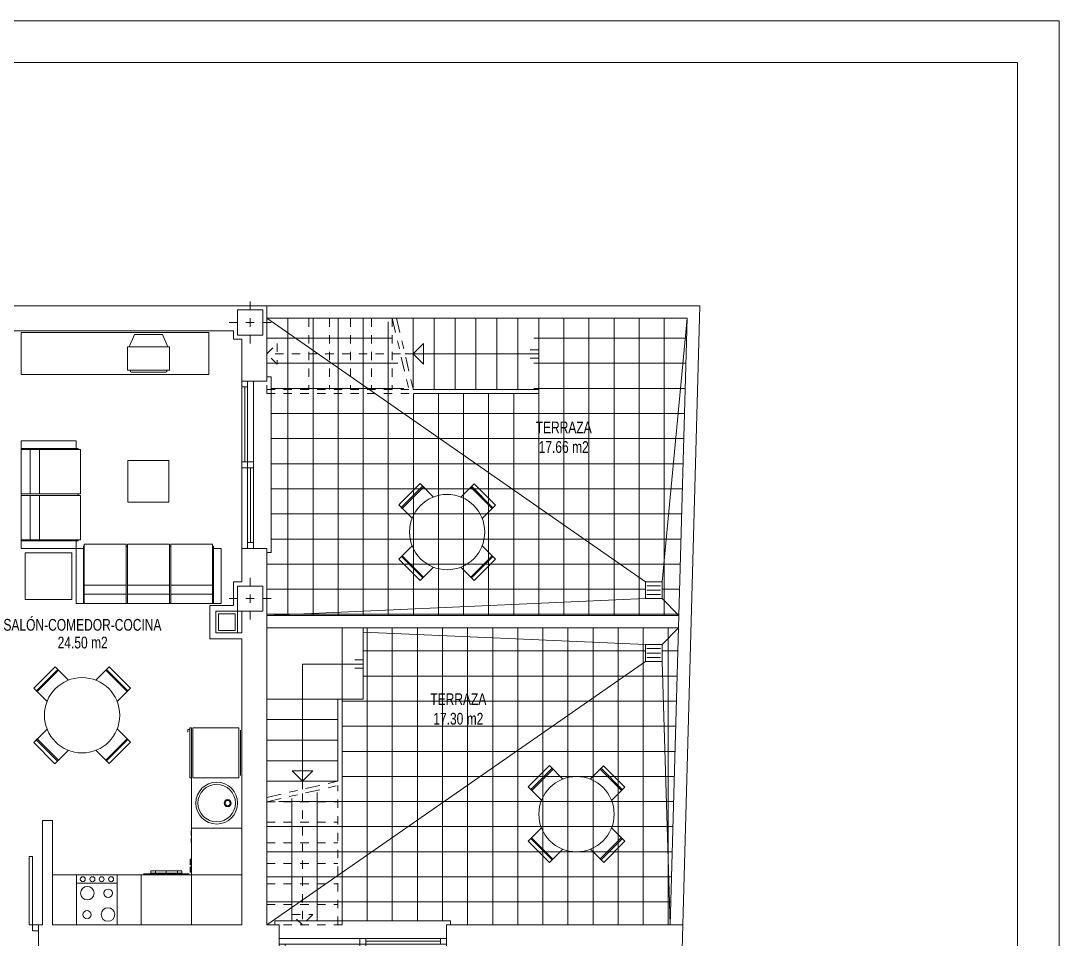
# Model space of a CAD drawing. Header units: millimetres. Extents: x 1426 to 1585, y -58 to 4.
# Drawn here: x 1519.03 to 1531.45, y -39.01 to -28.03 of the extents above; entities that cross this region are included whole.
import ezdxf
from ezdxf.enums import TextEntityAlignment as Align

# ---------------------------------------------------------------- set-up
doc = ezdxf.new("R2010")
doc.units = ezdxf.units.MM
doc.header["$LTSCALE"] = 0.35
for name, pattern in [('DASHDOT', [1, 0.5, -0.25, 0, -0.25]), ('HIDDEN', [0.375, 0.25, -0.125]), ('PUNTOS', [6.35, 0, -6.35])]:
    doc.linetypes.add(name, pattern=pattern)
doc.layers.get('0').update_dxf_attribs({"color": 5, "lineweight": 0})
for name, color, linetype, lineweight in [('BARRIDO_PUERTA', 251, 'PUNTOS', 0), ('CARPINTERIA', 4, 'Continuous', 0), ('COCINA', 7, 'Continuous', 0), ('ESCALERAS', 7, 'Continuous', 0), ('FORMATO', 7, 'Continuous', 0), ('GRAFISMOS', 8, 'DASHDOT', 0), ('MUEBLES', 7, 'Continuous', 0), ('MUROS', 1, 'Continuous', 0), ('OCULTO', 11, 'HIDDEN', 0), ('PENDIENTES', 250, 'Continuous', 0), ('PILARES', 7, 'Continuous', 0), ('SANITAIROS', 7, 'Continuous', 0), ('SANITARIOS', 7, 'Continuous', 0), ('SENTIDO_ESCALERA', 9, 'Continuous', 0), ('SHUNT', 9, 'Continuous', 0), ('SOLERIA', 251, 'Continuous', 0), ('SUMIDEROS', 8, 'Continuous', 0), ('SUPERFICIES', 2, 'Continuous', 0), ('TEXTOS', 3, 'Continuous', 0)]:
    doc.layers.add(name, color=color, linetype=linetype, lineweight=lineweight)
doc.styles.add('SWIS721 Lt', font='swisscl.ttf')

# ---------------------------------------------------------------- blocks, each defined once
blk = doc.blocks.new('C COCINA')
at = {"layer": 'COCINA'}
blk.add_line((0.241602562045955, -0.4992061427551562), (-0.2416025620464097, -0.4992061427551562), dxfattribs=at)
blk.add_lwpolyline([(0.241602562045955, -0.599999999999909), (-0.2416025620464097, -0.599999999999909), (-0.2416025620464097, 0), (0.241602562045955, 0)], close=True, dxfattribs=at)
for centre, radius in [((-0.117076651763, -0.123541167833082), 0.05039692862239899), ((0.1333040751810586, -0.1246753765371977), 0.08079242269822089), ((-0.1134664561068348, -0.380264500404337), 0.08079242269822089), ((0.1361538410769754, -0.3791302917002213), 0.05039692862239899), ((-0.1679590003532212, -0.5474320241692112), 0.02971582313937692), ((-0.05297168472679914, -0.5474320241692112), 0.02971582313937692), ((0.0581396539682828, -0.5474320241692112), 0.02971582313937692), ((0.1705429849735083, -0.5474320241692112), 0.02971582313937692)]:
    blk.add_circle(centre, radius, dxfattribs=at)
blk = doc.blocks.new('C FREGADERO1')
at = {"layer": 'SANITARIOS'}
for centre, radius in [((0, -0.2999968047433867), 0.2499999950000047), ((0, -0.2999968047433867), 0.2242263776581457), ((0, -0.1691363783693305), 0.04227118837031624), ((0, -0.1691363783693305), 0.03146018602145409)]:
    blk.add_circle(centre, radius, dxfattribs=at)
blk = doc.blocks.new('C LAVADORA')
at = {"layer": 'SANITARIOS'}
for p, q in [((-0.3025210084038008, 0), (-0.3025210084038008, -0.6000000000003638)), ((-0.3025210084033461, 0), (0.3025210084033461, 0)), ((0.3025210084033461, 0), (0.3025210084033461, -0.6000000000003638)), ((0.3025210084033461, -0.6000000000003638), (-0.3025210084033461, -0.6000000000003638)), ((0.2722689075631024, -0.6100840336134752), (-0.2722689075631024, -0.6100840336134752)), ((-0.1865546218486998, -0.6176470588234224), (0.1840336134450808, -0.6176470588234224)), ((-0.1865546218486998, -0.6478991596641208), (-0.1865546218486998, -0.6176470588234224)), ((-0.1336134453781597, -0.6176470588234224), (-0.1336134453781597, -0.6478991596641208)), ((0, -0.6176470588234224), (0, -0.6478991596641208)), ((0.1310924369745408, -0.6478991596641208), (0.1310924369745408, -0.6176470588234224)), ((0.1840336134450808, -0.6176470588234224), (0.1840336134450808, -0.6478991596641208)), ((0.1840336134450808, -0.6478991596641208), (-0.1865546218486998, -0.6478991596641208))]:
    blk.add_line(p, q, dxfattribs=at)
blk.add_lwpolyline([(0.1840336134450808, -0.6478991596641208), (-0.1865546218486998, -0.6478991596641208), (-0.1865546218486998, -0.6176470588234224), (0.1840336134450808, -0.6176470588234224), (0.1840336134450808, -0.6478991596641208)], dxfattribs=at)
blk = doc.blocks.new('C FRIGORIFICO')
at = {"layer": 'COCINA'}
for p, q in [((0.6199999999985266, -0.03575461507762157), (0.01999999999861757, -0.03575461507762157)), ((0.01999999999861757, -0.03575461507762157), (0.01999999999861757, -0.5857546150778035)), ((0.591668803025641, -0.01719124852797904), (0.049155221874571, -0.01719124852752429)), ((0.6199999999985266, -0.5857546150778035), (0.6199999999985266, -0.03575461507762157)), ((0.6198687664023055, -0.599999999999909), (0.01961240309901768, -0.599999999999909)), ((0.01961240309901768, -0.599999999999909), (0.01961240309901768, -0.622828914227739)), ((0.01999999999861757, -0.5857546150778035), (0.6199999999985266, -0.5857546150778035)), ((0.6198687664023055, -0.622828914227739), (0.6198687664023055, -0.599999999999909)), ((0.01961240309901768, -0.622828914227739), (0.6198687664023055, -0.622828914227739)), ((0.5970402246211961, -0.6470007057637304), (0.5674974058456428, -0.6470007057637304)), ((0.5970402246211961, -0.622828914227739), (0.5970402246211961, -0.6470007057637304))]:
    blk.add_line(p, q, dxfattribs=at)
blk = doc.blocks.new('C LAVAVAJILLAS')
at = {"layer": 'SANITARIOS'}
for p, q in [((-0.2784107946026779, -0.6000000000003638), (-0.2784107946026779, 0)), ((-0.2784107946026779, 0), (0.2784107946026779, 0)), ((0.2784107946031327, -0.6000000000003638), (0.2784107946031327, 0)), ((0.2784107946026779, -0.6000000000003638), (-0.2784107946026779, -0.6000000000003638)), ((-0.2478260869561382, -0.6053973013495124), (-0.1956521739130039, -0.6053973013495124)), ((-0.1587706146924575, -0.6053973013495124), (-0.1065967016488685, -0.6053973013495124)), ((0.09310344827599693, -0.6053973013495124), (0.1605697151426284, -0.6053973013495124)), ((0.09310344827599693, -0.6152923538234063), (0.09310344827599693, -0.6053973013495124)), ((0.1605697151426284, -0.6152923538234063), (0.09310344827599693, -0.6152923538234063)), ((0.1605697151426284, -0.6152923538234063), (0.1605697151426284, -0.6053973013495124)), ((0.248725637181451, -0.6053973013495124), (0.1821589205401324, -0.6053973013495124)), ((0.1821589205401324, -0.6152923538234063), (0.1821589205401324, -0.6053973013495124)), ((0.1821589205401324, -0.6152923538234063), (0.248725637181451, -0.6152923538234063)), ((0.248725637181451, -0.6152923538234063), (0.248725637181451, -0.6053973013495124))]:
    blk.add_line(p, q, dxfattribs=at)
blk = doc.blocks.new('PILAR 30x30')
at = {"layer": 'GRAFISMOS', "ltscale": 0.5}
for p, q in [((0, 0.2499999999999858), (0, -0.2499999999999858)), ((0.2499999999999716, 0), (-0.25, 0))]:
    blk.add_line(p, q, dxfattribs=at)
at = {"layer": 'PILARES'}
blk.add_lwpolyline([(0.1499999999999773, -0.1500000000000021), (0.1499999999999773, 0.149999999999995), (-0.1500000000000057, 0.149999999999995), (-0.1500000000000057, -0.1500000000000021)], close=True, dxfattribs=at)
blk = doc.blocks.new('PSO_013A')
at = {"color": 0, "linetype": 'ByBlock'}
for p, q in [((-0.9721808199670221, -0.60237086099918), (-0.9721808199670221, 0)), ((-0.9721808199670221, 0), (0.9721808199670221, 0)), ((-0.8730565010684188, 0), (-0.8730565010684188, -0.60237086099918)), ((-0.8616190796570464, -0.6519330204484746), (-0.8616190796570464, 0)), ((-0.3011854304995865, -0.6519330204484746), (-0.3011854304995865, 0)), ((-0.2821230614806183, -0.6519330204484746), (-0.2821230614806183, 0)), ((0.2783105876768417, 0), (0.2783105876768417, -0.6519330204484746)), ((0.2973729566958099, -0.6519330204484746), (0.2973729566958099, 0)), ((0.8578066058532698, 0), (0.8578066058532698, -0.6519330204484746)), ((0.869244027264628, -0.60237086099918), (0.869244027264628, 0)), ((0.9721808199670221, 0), (0.9721808199670221, -0.60237086099918)), ((-0.3011854304995865, -0.1029367927023941), (-0.8616190796570464, -0.1029367927023941)), ((0.2783105876768417, -0.1029367927023941), (-0.2821230614806183, -0.1029367927023941)), ((0.8578066058532698, -0.1029367927023941), (0.2973729566958099, -0.1029367927023941)), ((-0.8616190796570464, -0.2020611116009974), (-0.3011854304995865, -0.2020611116009974)), ((-0.2821230614806183, -0.2020611116009974), (0.2783105876768417, -0.2020611116009974)), ((0.2973729566958099, -0.2020611116009974), (0.8578066058532698, -0.2020611116009974)), ((-0.8730565010684188, -0.60237086099918), (-0.9721808199670221, -0.60237086099918)), ((-0.8730565010684188, -0.6290581776257227), (-0.8730565010684188, -0.6061833348029708)), ((-0.8730565010684188, -0.6290581776257227), (-0.8616190796570464, -0.6290581776257227)), ((-0.3011854304995865, -0.6519330204484746), (-0.8616190796570464, -0.6519330204484746)), ((-0.2821230614806183, -0.6290581776257227), (-0.3011854304995865, -0.6290581776257298)), ((0.2783105876768417, -0.6519330204484746), (-0.2821230614806183, -0.6519330204484746)), ((0.2783105876768417, -0.6290581776257298), (0.2973729566958099, -0.6290581776257227)), ((0.8578066058532698, -0.6519330204484746), (0.2973729566958099, -0.6519330204484746)), ((0.8539941320494648, -0.6290581776257227), (0.869244027264628, -0.6290581776257227)), ((0.9721808199670221, -0.60237086099918), (0.869244027264628, -0.60237086099918)), ((0.869244027264628, -0.6290581776257227), (0.869244027264628, -0.6061833348029708))]:
    blk.add_line(p, q, dxfattribs=at)
blk = doc.blocks.new('PSO_012A')
at = {"color": 0, "linetype": 'ByBlock'}
for p, q in [((0.6805265739769197, 0), (-0.6805265739769197, 0)), ((-0.6805265739769197, 0), (-0.6805265739769197, -0.6023708609991729)), ((-0.5814022550783164, -0.6252457038219248), (-0.5814022550783164, 0)), ((-0.5699648336669441, 0), (-0.5699648336669441, -0.6519330204484746)), ((-0.009531184509484092, -0.6519330204484746), (-0.009531184509484092, 0)), ((0.009531184509484092, -0.6519330204484746), (0.009531184509484092, 0)), ((0.5699648336669441, 0), (0.5699648336669441, -0.6519330204484746)), ((0.5814022550783164, 0), (0.5814022550783164, -0.6252457038219248)), ((0.6805265739769197, -0.6023708609991694), (0.6805265739769197, 3.552713678800501e-15)), ((-0.5699648336669441, -0.09912431889859619), (-0.009531184509484092, -0.09912431889859619)), ((0.009531184509484092, -0.09912431889859619), (0.5699648336669441, -0.09912431889859619)), ((-0.009531184509484092, -0.2020611116009903), (-0.5699648336669441, -0.2020611116009903)), ((0.009531184509484092, -0.2020611116009903), (0.5699648336669441, -0.2020611116009903)), ((-0.6805265739769197, -0.6023708609991729), (-0.5814022550783164, -0.6023708609991729)), ((-0.5814022550783164, -0.6252457038219248), (-0.5737773074707349, -0.6252457038219248)), ((-0.5699648336669441, -0.6519330204484746), (-0.009531184509484092, -0.6519330204484746)), ((-0.009531184509484092, -0.6252457038219177), (0.009531184509484092, -0.6252457038219248)), ((0.5699648336669441, -0.6519330204484746), (0.009531184509484092, -0.6519330204484746)), ((0.5814022550783164, -0.6252457038219248), (0.5699648336669298, -0.6252457038219248)), ((0.5814022550783164, -0.6023708609991729), (0.6805265739769197, -0.6023708609991729))]:
    blk.add_line(p, q, dxfattribs=at)
blk = doc.blocks.new('M TV')
at = {"layer": 'MUEBLES'}
for p, q in [((-0.2303601654439262, -0.1722289567064763), (-0.1675274438043743, -0.02284145670637372)), ((0.1675274438043743, -0.02284145670637372), (-0.1675274438043743, -0.02284145670637372)), ((0.2303601654439262, -0.1722289567064763), (0.1675274438043743, -0.02284145670637372)), ((-0.2523437499999091, -0.1722289567064763), (-0.2523437499999091, -0.4495745455965334)), ((0.2523437499999091, -0.1722289567064763), (-0.2523437499999091, -0.1722289567064763)), ((0.2523437499999091, -0.4495745455965334), (0.2523437499999091, -0.1722289567064763)), ((0.2523437499999091, -0.4495745455965334), (-0.2523437499999091, -0.4495745455965334)), ((0.2053472161769605, -0.4744067369306322), (-0.2089433424189338, -0.4744067369306322)), ((0.2154409661770842, -0.4495745455965334), (0.2154409661770842, -0.4643129869309632))]:
    blk.add_line(p, q, dxfattribs=at)
blk.add_lwpolyline([(-0.2190370924190574, -0.4643129869309632), (-0.2190370924190574, -0.4495745455965334)], dxfattribs=at)
for centre, start, end in [((-0.2087955824222263, -0.4643129869309632), 180, 270), ((0.2054949761741227, -0.4643129869309632), 270, 0)]:
    blk.add_arc(centre, 0.01009374999999807, start, end, dxfattribs=at)
blk = doc.blocks.new('M MESA o90')
at = {"layer": 'MUEBLES'}
for p, q in [((-0.1799999999998363, 0.412431812545492), (-0.1799999999998363, 0.6384318125456048)), ((-0.1799999999998363, 0.6384318125456048), (0.180000000000291, 0.6384318125456048)), ((0.180000000000291, 0.6384318125456048), (0.180000000000291, 0.412431812545492)), ((-0.1799999999998363, 0.580431812545612), (-0.1799999999998363, 0.594431812545281)), ((-0.1799999999998363, 0.594431812545281), (0.180000000000291, 0.594431812545281)), ((0.180000000000291, 0.580431812545612), (-0.1799999999998363, 0.580431812545612)), ((-0.6375531557405338, -0.1779999999998836), (-0.6375531557405338, 0.181999999999789)), ((-0.6375531557405338, 0.181999999999789), (-0.4115531557404211, 0.181999999999789)), ((-0.5935531557406648, -0.1779999999998836), (-0.5935531557406648, 0.181999999999789)), ((-0.5795531557405411, 0.181999999999789), (-0.5795531557405411, -0.1779999999998836)), ((0.6375531557405338, 0.181999999999789), (0.4115531557404211, 0.181999999999789)), ((0.5795531557405411, 0.181999999999789), (0.5795531557405411, -0.1779999999998836)), ((0.5935531557406648, -0.1779999999998836), (0.5935531557406648, 0.181999999999789)), ((0.6375531557405338, -0.1779999999998836), (0.6375531557405338, 0.181999999999789)), ((-0.4115531557404211, -0.1779999999998836), (-0.6375531557405338, -0.1779999999998836)), ((-0.5795531557405411, -0.1779999999998836), (-0.5935531557406648, -0.1779999999998836)), ((0.4115531557404211, -0.1779999999998836), (0.6375531557405338, -0.1779999999998836)), ((0.5795531557405411, -0.1779999999998836), (0.5935531557406648, -0.1779999999998836)), ((-0.1799999999998363, -0.6384318125456048), (-0.1799999999998363, -0.412431812545492)), ((0.180000000000291, -0.412431812545492), (0.180000000000291, -0.6384318125456048)), ((-0.1799999999998363, -0.580431812545612), (0.180000000000291, -0.580431812545612)), ((0.180000000000291, -0.594431812545281), (-0.1799999999998363, -0.594431812545281)), ((0.180000000000291, -0.580431812545612), (0.180000000000291, -0.594431812545281)), ((0.180000000000291, -0.6384318125456048), (-0.1799999999998363, -0.6384318125456048))]:
    blk.add_line(p, q, dxfattribs=at)
blk.add_circle((0, 0), 0.4499999999995907, dxfattribs=at)
blk = doc.blocks.new('SUMIDERO')
at = {"layer": 'SUMIDEROS'}
for p, q in [((0.0999999999675083, 0.09999999999195097), (-0.09999999996796305, 0.1000000000040018)), ((-0.09999999996796305, -0.1000000000042292), (-0.09999999996796305, 0.1000000000040018)), ((0.0809999999877391, 0.05248069099638997), (-0.08099999998796648, 0.05248069099661734)), ((0.0809999999877391, 0), (-0.0809999999877391, 0)), ((0.09999999996773568, -0.1000000000042292), (0.0999999999675083, 0.09999999999195097)), ((-0.09999999996796305, -0.1000000000042292), (0.09999999996773568, -0.1000000000042292)), ((0.0809999999877391, -0.05248069099650365), (-0.08099999998796648, -0.05248069099673103))]:
    blk.add_line(p, q, dxfattribs=at)
blk = doc.blocks.new('A$C1164197C')
at = {"layer": 'SHUNT'}
for p, q in [((4.860798981098924e-07, 0.2600003274134508), (4.860796707362169e-07, 3.274134741104717e-07)), ((4.860798981098924e-07, 0.2600003274134508), (0.2600004860796616, 0.260000327413465)), ((0.2600004860796616, 3.274134741104717e-07), (0.2600004860796616, 0.260000327413465)), ((0.03000048607964345, 0.03000032741356051), (0.03000048607964345, 0.2300003274134923)), ((0.03000048607964345, 0.2300003274134923), (0.2300004860796889, 0.2300003274134923)), ((0.2300004860796889, 0.03000032741356051), (0.2300004860796889, 0.2300003274134923)), ((4.860796707362169e-07, 3.274134741104717e-07), (0.2600004860796616, 3.274134741104717e-07)), ((0.03000048607964345, 0.03000032741356051), (0.2300004860796889, 0.03000032741356051))]:
    blk.add_line(p, q, dxfattribs=at)
blk = doc.blocks.new('C P082')
at = {"layer": 'BARRIDO_PUERTA'}
blk.add_arc((0.07000000000016371, 0), 0.8200000000001637, 2.605510395054913e-11, 87.20397430368445, dxfattribs=at)
at = {"layer": 'CARPINTERIA'}
for p, q in [((0.07000000000016371, 0.8190238091779065), (0.1100000000005821, 0.8190238091779065)), ((0.07000000000016371, 0), (0.07000000000016371, 0.8190238091779065)), ((0.1100000000005821, 0.8190238091779065), (0.1100000000005821, 0)), ((0, 0), (0.07000000000016371, 0)), ((0.1100000000005821, 0), (0.07000000000016371, 0)), ((0.07000000000016371, 0), (0.07000000000016371, -0.07000000000016371)), ((0.8900000000003274, 0), (0.8900000000003274, -0.07000000000016371)), ((0.9600000000004911, -9.094947017729282e-13), (0.8900000000003274, 0)), ((0.07000000000016371, -0.07000000000016371), (0, -0.07000000000016371)), ((0.8900000000003274, -0.07000000000016371), (0.9600000000004911, -0.07000000000061846))]:
    blk.add_line(p, q, dxfattribs=at)
blk = doc.blocks.new('C VC200')
at = {"layer": 'CARPINTERIA'}
for p, q in [((2, 0), (0, 0)), ((0.07000000000061846, 0), (0.07000000000061846, -0.07000000000016371)), ((0.9650000000015098, 0), (0.9650000000015098, -0.1400000000007822)), ((1.035000000001673, 0), (1.035000000001673, -0.1400000000003274)), ((2, -0.06999999999970896), (0, -0.07000000000016371)), ((0.9650000000015098, -0.03500000000030923), (0.07000000000061846, -0.03500000000030923)), ((1.930000000000291, -0.1050000000000182), (1.035000000001673, -0.1050000000004729)), ((1.930000000000291, -0.06999999999970896), (1.930000000000291, -0.1399999999998727)), ((2, -0.1399999999998727), (4.547473508864641e-13, -0.1400000000007822)), ((-0.0499999999992724, -0.3500000000003638), (-0.0499999999992724, -0.3000000000001819)), ((2.050000000000182, -0.3499999999999091), (-0.0499999999992724, -0.3500000000003638)), ((2.050000000000182, -0.2999999999997272), (2.050000000000182, -0.3499999999999091))]:
    blk.add_line(p, q, dxfattribs=at)

msp = doc.modelspace()

# ---------------------------------------------------------------- hatches: boundary and pattern name
at = {"layer": 'SOLERIA'}
h = msp.add_hatch(dxfattribs=at)
h.set_pattern_fill('ANSI37', color=256, scale=2.4, angle=45, style=0)
h.set_pattern_definition([(90, (1525.825457649803, -32.72314357501208), (-0.3, 5.551115123125783e-17), []), (180, (1525.825457649803, -32.72314357501208), (-5.551115123125783e-17, -0.3), [])])
h.paths.add_polyline_path([(1526.998702590705, -31.58549588361945), (1525.166120407263, -31.58549588361947), (1525.166120407262, -32.48549588378008), (1523.67776794167, -32.48549588393833), (1523.266978604905, -32.48549588393832), (1526.49963654198, -34.73549588361089), (1526.699636541915, -34.73549588362292)])
h.paths.add_polyline_path([(1523.416120407355, -31.58549588361948), (1521.973915429428, -31.58549588361948), (1523.266978604905, -32.48549588393832), (1523.625776027327, -32.48549588393832)])
h.paths.add_polyline_path([(1521.973915429428, -31.58549588361956), (1521.973915429428, -32.28549588362149), (1522.02391542943, -32.28549588362149), (1522.02391542943, -34.38549588362094), (1521.973915429429, -34.38549588362094), (1521.973915429429, -35.13549588361924), (1526.49963654198, -34.9354958836191), (1526.49963654198, -34.73549588361104)])
h.paths.add_polyline_path([(1526.699636541915, -34.9354958836191), (1526.49963654198, -34.9354958836191), (1521.973915429429, -35.13549588361921), (1526.899636541915, -35.13549588361924)])
h.paths.add_polyline_path([(1526.998702590705, -31.58549588361712), (1526.699636541915, -34.73549588362622), (1526.699636541916, -34.9354958836195), (1526.899636541916, -35.13549588361958)])
h = msp.add_hatch(dxfattribs=at)
h.set_pattern_fill('ANSI37', color=256, scale=2.4, angle=45, style=0)
h.set_pattern_definition([(90, (1521.973915429428, -37.06049588361885), (-0.3, 5.551115123125783e-17), []), (180, (1521.973915429428, -37.06049588361885), (-5.551115123125783e-17, -0.3), [])])
h.paths.add_polyline_path([(1526.89545065253, -35.28549588361921), (1523.123915429642, -35.28549588361927), (1523.123915429642, -35.33617840865889), (1526.499636541974, -35.48549588361914), (1526.699636541916, -35.48549588361916)])
h.paths.add_polyline_path([(1526.89545065253, -35.28549588361916), (1526.699636541916, -35.48549588361895), (1526.699636541915, -35.68549588361038), (1526.796384603741, -38.83549588361851)])
h.paths.add_polyline_path([(1526.699636541915, -35.68549588361535), (1526.49963654198, -35.68549588362739), (1521.973915429428, -38.83549588361897), (1522.070833358663, -38.83549588361895), (1522.070833358663, -38.78549588361874), (1524.170833358663, -38.78549588361921), (1524.170833358663, -38.83549588361866), (1526.796384603741, -38.83549588361829)])
h.paths.add_polyline_path([(1526.49963654198, -35.68549588362757), (1526.49963654198, -35.4854958836194), (1523.123915429642, -35.33617840865887), (1523.123915429642, -36.14329090578446), (1522.873915429642, -36.14329090578446), (1522.873915429747, -37.1316433713769), (1522.873915429747, -37.1836352857207), (1521.973915429429, -37.39329090569314), (1521.973915429428, -38.83549588361895)])

# ---------------------------------------------------------------- linework, layer by layer
at = {"layer": 'COCINA'}
for p, q in [((1521.073915429428, -38.23549588361364), (1521.073915429411, -37.07867429440784)), ((1519.412049408056, -38.23549588360122), (1521.673915429428, -38.23549588361812))]:
    msp.add_line(p, q, dxfattribs=at)
at = {"layer": 'ESCALERAS'}
for p, q in [((1527.15294687429, -31.43549588361943), (1521.973915429428, -31.43549588361947)), ((1527.15294687429, -31.43549588361943), (1526.946442997941, -38.83549588361829)), ((1526.998702590705, -31.58549588361945), (1521.973915429428, -31.58549588361948)), ((1523.72391542943, -31.58549588309504), (1523.72391542943, -32.43549588377252)), ((1523.97391542943, -31.58549588302714), (1523.97391542943, -32.43549588374294)), ((1524.22391542943, -31.58549588295924), (1524.22391542943, -32.43549588371335)), ((1524.47391542943, -31.58549588289132), (1524.47391542943, -32.43549588368379)), ((1524.72391542943, -31.58549588282339), (1524.72391542943, -32.43549588365423)), ((1524.97391542943, -31.58549588355474), (1524.97391542943, -32.43549588442395)), ((1525.22391542943, -31.58549588355474), (1525.223915429429, -32.48549588458255)), ((1526.998702590705, -31.58549588361945), (1526.796384603741, -38.83549588361829)), ((1523.72391542943, -32.43549588423631), (1525.223915429429, -32.43549588446229)), ((1523.735562963946, -32.48549588434084), (1525.223915429429, -32.48549588458253)), ((1522.873915429744, -37.10593391058855), (1522.873915429551, -35.28549588361916)), ((1523.123915429046, -36.13549588361904), (1523.123915429642, -35.28549588361913)), ((1521.973915428101, -36.13549588361901), (1523.123915429046, -36.13549588361904)), ((1522.823915429264, -37.11731406543706), (1522.823915428932, -36.13549588361901)), ((1521.973915428222, -36.38095042907353), (1522.823915429015, -36.38095042907353)), ((1521.973915428305, -36.62640497452805), (1522.823915429098, -36.62640497452805)), ((1521.973915428222, -36.87185951998256), (1522.823915429015, -36.87185951998256)), ((1521.973915428305, -37.11731406543706), (1522.823915429098, -37.11731406543706))]:
    msp.add_line(p, q, dxfattribs=at)
at = {"layer": 'ESCALERAS', "lineweight": 0}
for p, q in [((1521.973915429429, -35.13549588361921), (1526.899636541915, -35.13549588361924)), ((1521.973915429429, -35.2854958836193), (1526.89545065253, -35.28549588361921))]:
    msp.add_line(p, q, dxfattribs=at)
at = {"layer": 'ESCALERAS'}
msp.add_lwpolyline([(1521.363915429428, -35.08549588361972), (1521.673915429429, -35.08549588361972), (1521.673915429429, -35.34549588361971), (1521.363915429428, -35.34549588361971)], close=True, dxfattribs=at)
at = {"layer": 'FORMATO'}
msp.add_lwpolyline([(1531.448353036657, -28.02988439646706), (1531.448353036657, -57.72988439646665), (1478.948353036657, -57.72988439646625), (1478.948353036657, -28.02988439646666)], close=True, dxfattribs=at)
at = {"layer": 'FORMATO', "color": 1}
msp.add_lwpolyline([(1530.948353036657, -28.52988439646708), (1530.948353036657, -57.22988439646667), (1479.448353036657, -57.22988439646625), (1479.448353036657, -28.52988439646666)], close=True, dxfattribs=at)
at = {"layer": 'GRAFISMOS'}
for p, q in [((1523.47391542943, -31.58549588316297), (1523.683571049658, -32.48549588433242)), ((1523.52590734476, -31.58549588316297), (1523.735562963946, -32.48549588434086)), ((1521.973915428222, -37.31077669556129), (1522.873915429744, -37.10593391058853)), ((1521.973915428222, -37.36276861089159), (1522.87391542975, -37.15792582481173))]:
    msp.add_line(p, q, dxfattribs=at)
at = {"layer": 'MUEBLES'}
for points in [[(1519.034638894566, -31.7554958836206), (1521.278638894566, -31.7554958836206), (1521.278638894566, -32.2554958836206), (1519.034638894566, -32.2554958836206)], [(1520.312304211705, -33.78382660052254), (1520.312304211705, -33.28382660052208), (1520.803397635129, -33.28382660052186), (1520.80339763513, -33.78382660052231)], [(1519.643641559961, -34.38649321822678), (1519.083201999521, -34.38649321822701), (1519.083201999521, -34.9469327786666), (1519.643641559961, -34.94693277866637)]]:
    msp.add_lwpolyline(points, close=True, dxfattribs=at)
at = {"layer": 'MUROS'}
for p, q in [((1488.532420957347, -31.43549588361937), (1521.973915429429, -31.43549588361946)), ((1521.973915429429, -31.43549588361946), (1521.973915429429, -32.3354958836209)), ((1521.67391542943, -32.33549588362067), (1521.97391542943, -32.3354958836209)), ((1521.67391542943, -34.33549588362045), (1521.97391542943, -34.33549588362045)), ((1521.973915429428, -34.33549588362045), (1521.973915429428, -38.83549588361897)), ((1522.120833358663, -39.13549588361929), (1522.120833358663, -38.83549588361934)), ((1524.120833358662, -39.13549588361912), (1524.120833358662, -38.83549588361917)), ((1526.946442997941, -38.83549588361826), (1526.850343294813, -42.27919784079786))]:
    msp.add_line(p, q, dxfattribs=at)
at = {"layer": 'MUROS', "lineweight": 0}
for p, q in [((1521.175556746449, -31.73549588361943), (1518.412362236096, -31.73549588361943)), ((1518.412362236096, -31.73549588361947), (1521.573915506775, -31.73549588361951)), ((1521.573915506775, -31.73549588361984), (1521.573915506775, -31.8354804429626)), ((1521.573915506775, -31.8354804429626), (1521.673915429429, -31.83548044296263)), ((1521.673915429429, -31.8354804429626), (1521.673915429429, -32.33549588362067)), ((1521.673915429429, -34.33549588362045), (1521.673915429429, -34.7354958836197)), ((1521.573915429428, -34.73549588361973), (1521.573915429428, -35.01549588361974)), ((1521.573915429428, -34.73549588361973), (1521.673915429429, -34.7354958836197)), ((1521.293915429428, -35.41549588361971), (1521.293915429428, -35.01549588361973)), ((1521.293915429428, -35.01549588361973), (1521.573915429428, -35.01549588361974)), ((1521.673915429428, -35.41549588361969), (1521.293915429428, -35.41549588361971)), ((1521.673915429428, -35.41549588361969), (1521.673915429428, -38.83549588361914)), ((1519.292049408058, -37.58549588360113), (1519.292049408044, -38.83549588362516)), ((1519.292049408058, -37.58549588360113), (1519.412049408058, -37.58549588360119)), ((1519.412049408058, -37.58549588360119), (1519.412049408047, -38.83549588361915)), ((1519.242049408044, -38.83549588362298), (1519.292049408044, -38.83549588362516)), ((1519.412049408047, -38.83549588361915), (1521.673915429428, -38.83549588361914)), ((1521.973915429428, -38.83549588361897), (1522.120833358663, -38.83549588361894)), ((1524.120833358662, -38.83549588361866), (1526.946442997941, -38.83549588361826))]:
    msp.add_line(p, q, dxfattribs=at)
msp.add_lwpolyline([(1519.242049408044, -38.83549588362298), (1519.242049408044, -39.13549588361719), (1520.200066445148, -39.13549588361909)], dxfattribs=at)
at = {"layer": 'OCULTO'}
for p, q in [((1521.97391542943, -31.58549588351796), (1521.97391542943, -32.43549588397264)), ((1522.22391542943, -31.58549588355474), (1522.22391542943, -32.43549588400942)), ((1522.47391542943, -31.58549588342436), (1522.47391542943, -32.43549588391588)), ((1522.72391542943, -31.58549588335917), (1522.72391542943, -32.43549588388749)), ((1522.97391542943, -31.58549588329397), (1522.97391542943, -32.4354958838591)), ((1523.22391542943, -31.58549588322877), (1523.22391542943, -32.43549588383073)), ((1523.47391542943, -31.58549588316297), (1523.47391542943, -32.43549588380208)), ((1521.97391542746, -32.01049588094632), (1522.097354892178, -31.88705641622821)), ((1522.097354892178, -31.88705641622821), (1522.097354892178, -32.13393534566442)), ((1522.097354892178, -32.13393534566442), (1521.97391542746, -32.01049588094632)), ((1523.572919472546, -32.01049588470452), (1521.97391542943, -32.01049588250738)), ((1521.97391542943, -32.43549588397264), (1523.671923515192, -32.43549588422847)), ((1521.97391542943, -32.43549588397264), (1521.97391542943, -32.48549588405479)), ((1521.97391542943, -32.48549588405479), (1523.683571049658, -32.48549588433239)), ((1522.823915429846, -38.83549588361866), (1522.823915429282, -37.16930597968109)), ((1522.873915429928, -38.83549588361863), (1522.87391542975, -37.15792582481172)), ((1521.973915428222, -37.36276861089159), (1522.823915429015, -37.36276861089159)), ((1522.39891543015, -37.26603729496816), (1522.398915428381, -38.83549588361868)), ((1521.973915428305, -37.60822315634611), (1522.823915429098, -37.60822315634611)), ((1521.973915428222, -37.85367770180061), (1522.823915429015, -37.85367770180061)), ((1521.973915428305, -38.09913224725512), (1522.823915429098, -38.09913224725512)), ((1521.973915428222, -38.34458679270964), (1522.823915429015, -38.34458679270964)), ((1521.973915428305, -38.59004133816416), (1522.823915429098, -38.59004133816416)), ((1522.39891542682, -38.83549588558893), (1522.275475962102, -38.71205642087083)), ((1522.275475962102, -38.71205642087083), (1522.522354891538, -38.71205642087083)), ((1522.522354891538, -38.71205642087083), (1522.39891542682, -38.83549588558893)), ((1521.973915428901, -38.83549588361908), (1522.823915429694, -38.83549588361908)), ((1522.873915429928, -38.83549588361908), (1522.823915429694, -38.83549588361908))]:
    msp.add_line(p, q, dxfattribs=at)
at = {"layer": 'PENDIENTES'}
for p, q in [((1526.49963654198, -34.73549588361089), (1521.973915429428, -31.58549588361948)), ((1526.699636541915, -34.73549588362294), (1526.998702590705, -31.58549588361945)), ((1526.49963654198, -34.93549588361912), (1521.973915429428, -35.13549588361924)), ((1526.699636541915, -34.93549588361912), (1526.899636541915, -35.13549588361921)), ((1526.49963654198, -35.48549588361939), (1523.123915429642, -35.33617840865887)), ((1526.699636541915, -35.48549588361939), (1526.89545065253, -35.28549588361921)), ((1526.49963654198, -35.68549588362762), (1521.973915429428, -38.83549588361897)), ((1526.699636541915, -35.68549588361557), (1526.796384603741, -38.83549588361829))]:
    msp.add_line(p, q, dxfattribs=at)
at = {"layer": 'SENTIDO_ESCALERA'}
for p, q in [((1523.723915427459, -32.01049588187272), (1523.847354892177, -31.88705641715462)), ((1523.847354892177, -31.88705641715462), (1523.847354892177, -32.13393534659082)), ((1525.22391542943, -32.01049588697311), (1523.624911387399, -32.01049588477597)), ((1523.847354892177, -32.13393534659082), (1523.723915427459, -32.01049588187272)), ((1525.22391542943, -31.96049588739221), (1525.123915429336, -31.96049588739221)), ((1525.123915429336, -32.06049588701968), (1525.22391542943, -32.06049588701968)), ((1522.398915431894, -35.71829090535429), (1522.398915430209, -37.21404538014678)), ((1523.123915429642, -35.71829090535429), (1522.398915431894, -35.71829090535429)), ((1523.123915429642, -35.66829090554055), (1523.023915429549, -35.66829090554055)), ((1523.023915429549, -35.76829090516802), (1523.123915429642, -35.76829090516802)), ((1522.398915430318, -37.11731406543706), (1522.2754759656, -36.99387460071896)), ((1522.2754759656, -36.99387460071896), (1522.522354895036, -36.99387460071896)), ((1522.522354895036, -36.99387460071896), (1522.398915430318, -37.11731406543706))]:
    msp.add_line(p, q, dxfattribs=at)

# ---------------------------------------------------------------- block references
at = {"layer": 'CARPINTERIA', "xscale": -1}
for p, rotation in [((1521.67391542943, -32.33549588362076), 90), ((1522.120833358663, -39.13549588361912), 180)]:
    msp.add_blockref('C VC200', p, dxfattribs=dict(at, rotation=rotation))
msp.add_blockref('C P082', (1519.242049408044, -38.8354958836182), dxfattribs=at)
at = {"layer": 'COCINA', "xscale": -1}
for name, p, rotation in [('C FRIGORIFICO', (1521.673915429411, -37.09828669750686), 270), ('C COCINA', (1519.940461410339, -38.83549588361921), 180)]:
    msp.add_blockref(name, p, dxfattribs=dict(at, rotation=rotation))
at = {"layer": 'MUEBLES', "xscale": -1}
msp.add_blockref('M TV', (1520.557850923418, -31.7554958836206), dxfattribs=at)
at = {"layer": 'MUEBLES', "yscale": 1.091629447774096, "zscale": 0.8895866038723401}
for name, p, xscale, rotation in [('PSO_012A', (1519.034638894566, -33.69297982546568), 0.9477224144802676, 90.00000000002748), ('PSO_013A', (1520.55955160369, -34.9954958836201), -0.8921662729417221, 180)]:
    msp.add_blockref(name, p, dxfattribs=dict(at, xscale=xscale, rotation=rotation))
at = {"layer": 'MUEBLES', "rotation": 225.0000000000083}
msp.add_blockref('M MESA o90', (1524.129336137886, -34.14003187364077), dxfattribs=at)
at = {"layer": 'MUEBLES', "xscale": -1, "rotation": 314.9999999999915}
for p in [(1519.764310241431, -36.32935814779984), (1525.67653061209, -37.51075869867837)]:
    msp.add_blockref('M MESA o90', p, dxfattribs=at)
at = {"layer": 'PILARES'}
for p in [(1521.773915506775, -31.63548044296261), (1521.773915429428, -34.93549588361972)]:
    msp.add_blockref('PILAR 30x30', p, dxfattribs=at)
at = {"layer": 'SANITAIROS', "rotation": 270}
msp.add_blockref('C LAVAVAJILLAS', (1521.673915429428, -37.95708508901051), dxfattribs=at)
at = {"layer": 'SANITARIOS'}
for name, p, rotation in [('C FREGADERO1', (1521.673915429428, -37.37867429440784), 270), ('C LAVADORA', (1520.771394421025, -38.83549588361473), 180)]:
    msp.add_blockref(name, p, dxfattribs=dict(at, rotation=rotation))
at = {"layer": 'SHUNT'}
msp.add_blockref('A$C1164197C', (1521.363914943348, -35.34549621103319), dxfattribs=at)
at = {"layer": 'SUMIDEROS'}
msp.add_blockref('SUMIDERO', (1526.599636541948, -34.83549588361489), dxfattribs=at)
at = {"layer": 'SUMIDEROS', "xscale": -1, "rotation": 180}
msp.add_blockref('SUMIDERO', (1526.599636541948, -35.58549588362339), dxfattribs=at)

# ---------------------------------------------------------------- texts
at = {"layer": 'SUPERFICIES', "style": 'SWIS721 Lt'}
for s, p in [('17.66 m2', (1525.523050585384, -33.05357394249258)), ('24.50 m2', (1519.771294604849, -35.38997525301884)), ('17.30 m2', (1524.263076491136, -36.30055067493874))]:
    msp.add_text(s, height=0.14, dxfattribs=at).set_placement(p, align=Align.TOP_CENTER)
at = {"layer": 'TEXTOS', "style": 'SWIS721 Lt'}
for s, p in [('TERRAZA', (1525.523050585384, -32.88920916310098)), ('SALÓN-COMEDOR-COCINA', (1519.768538763268, -35.23132475934153)), ('TERRAZA', (1524.263076491136, -36.13618589554715))]:
    msp.add_text(s, height=0.14, dxfattribs=at).set_placement(p, align=Align.MIDDLE)

doc.saveas('drawing.dxf')
